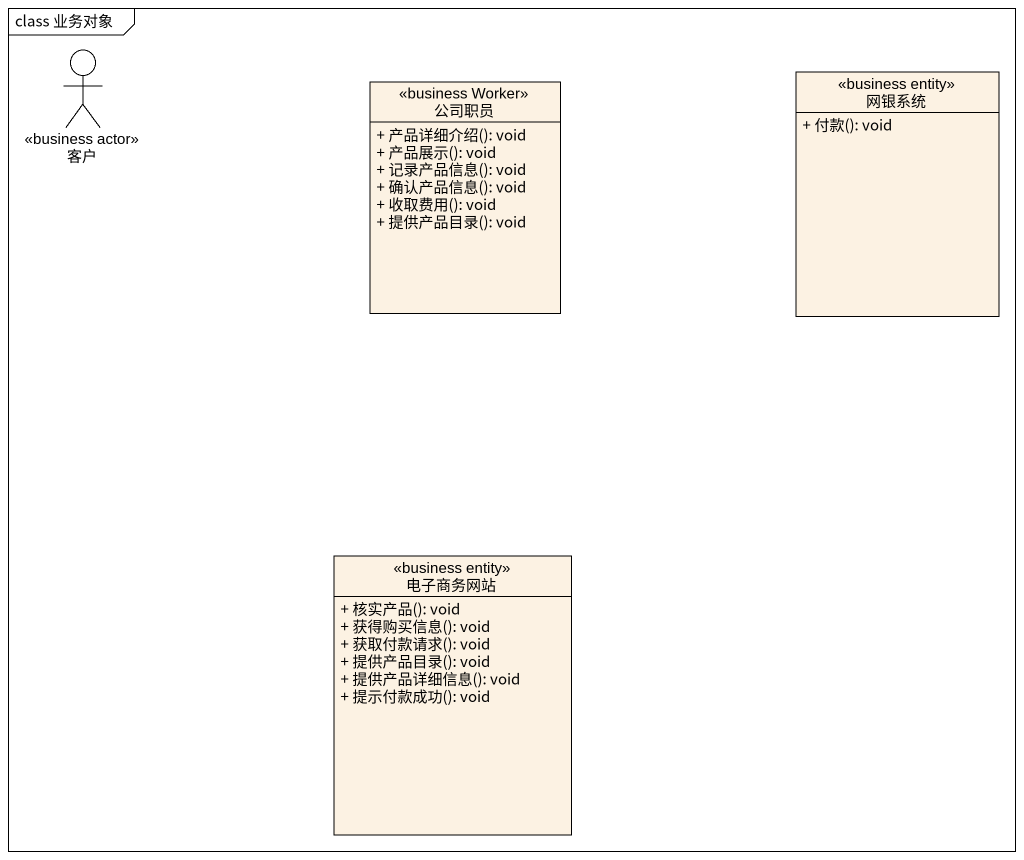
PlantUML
@startuml
mainframe class 业务对象
allowmixing
hide circle
hide empty members
skinparam classAttributeIconSize 0
actor 客户 <<business actor>>
class 公司职员 <<business Worker>> {
  + 产品详细介绍(): void
  + 产品展示(): void
  + 记录产品信息(): void
  + 确认产品信息(): void
  + 收取费用(): void
  + 提供产品目录(): void
}
class 网银系统 <<business entity>> {
  + 付款(): void
}
class 电子商务网站 <<business entity>> {
  + 核实产品(): void
  + 获得购买信息(): void
  + 获取付款请求(): void
  + 提供产品目录(): void
  + 提供产品详细信息(): void
  + 提示付款成功(): void
}
@enduml
